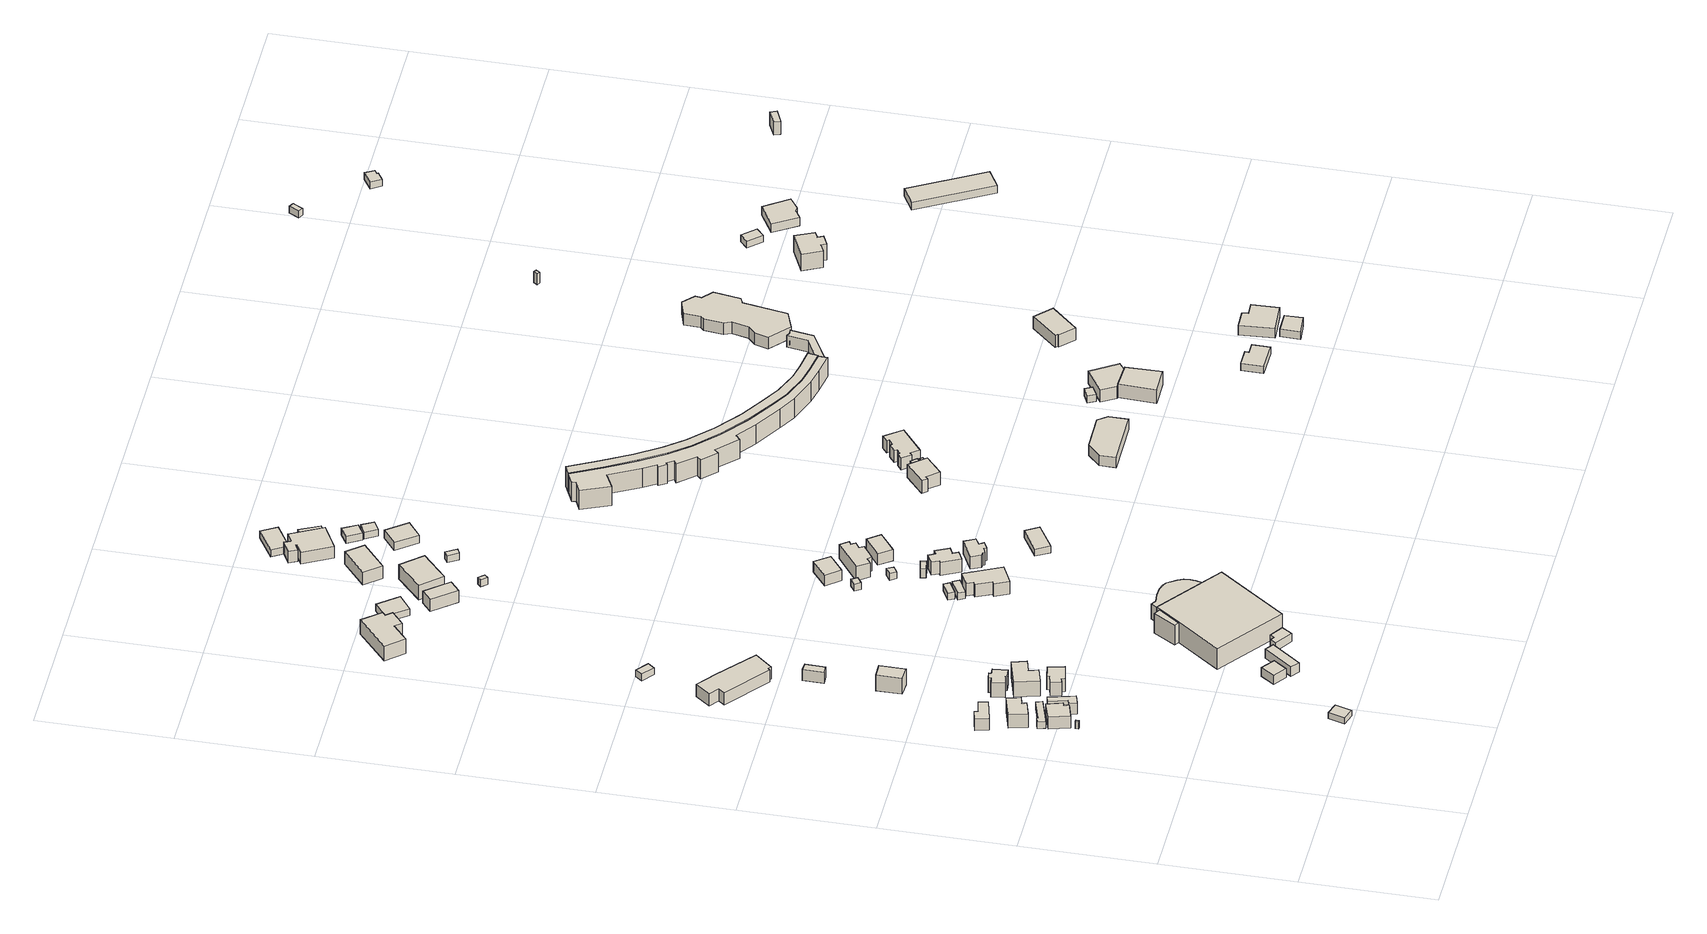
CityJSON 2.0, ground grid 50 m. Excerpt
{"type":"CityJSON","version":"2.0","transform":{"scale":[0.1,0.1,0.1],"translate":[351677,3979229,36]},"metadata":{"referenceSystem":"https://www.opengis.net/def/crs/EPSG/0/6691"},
"CityObjects":{
"building1":{"type":"Building","attributes":{"measuredHeight":3},"geometry":[{"type":"Solid","lod":"1","boundaries":[[[[0,1,2,3]],[[2,4,5,3]],[[1,6,4,2]],[[0,7,6,1]],[[3,5,7,0]],[[4,6,7,5]]]]}]},
"building2":{"type":"Building","attributes":{"荒川水系高麗川洪水浸水想定区域（想定最大規模）.規模":"L2","荒川水系高麗川洪水浸水想定区域（想定最大規模）.浸水ランク":"2","荒川水系高麗川洪水浸水想定区域（想定最大規模）.浸水深":1.33,"荒川水系高麗川洪水浸水想定区域（想定最大規模）.継続時間":5.63,"measuredHeight":2.6},"geometry":[{"type":"Solid","lod":"1","boundaries":[[[[8,9,10,11]],[[10,12,13,11]],[[9,14,12,10]],[[8,15,14,9]],[[11,13,15,8]],[[12,14,15,13]]]]}]},
"building3":{"type":"Building","attributes":{"measuredHeight":7.2},"geometry":[{"type":"Solid","lod":"1","boundaries":[[[[16,17,18,19,20,21]],[[20,22,23,21]],[[19,24,22,20]],[[18,25,24,19]],[[17,26,25,18]],[[16,27,26,17]],[[21,23,27,16]],[[22,24,25,26,27,23]]]]}]},
"building4":{"type":"Building","attributes":{"measuredHeight":7.2},"geometry":[{"type":"Solid","lod":"1","boundaries":[[[[28,29,30,31,32,33]],[[32,34,35,33]],[[31,36,34,32]],[[30,37,36,31]],[[29,38,37,30]],[[28,39,38,29]],[[33,35,39,28]],[[34,36,37,38,39,35]]]]}]},
"building5":{"type":"Building","attributes":{"measuredHeight":7},"geometry":[{"type":"Solid","lod":"1","boundaries":[[[[40,41,42,43,44,45]],[[44,46,47,45]],[[43,48,46,44]],[[42,49,48,43]],[[41,50,49,42]],[[40,51,50,41]],[[45,47,51,40]],[[46,48,49,50,51,47]]]]}]},
"building6":{"type":"Building","attributes":{"measuredHeight":3},"geometry":[{"type":"Solid","lod":"1","boundaries":[[[[52,53,54,55,56,57]],[[56,58,59,57]],[[55,60,58,56]],[[54,61,60,55]],[[53,62,61,54]],[[52,63,62,53]],[[57,59,63,52]],[[58,60,61,62,63,59]]]]}]},
"building7":{"type":"Building","attributes":{"measuredHeight":4.8},"geometry":[{"type":"Solid","lod":"1","boundaries":[[[[64,65,66,67,68,69]],[[68,70,71,69]],[[67,72,70,68]],[[66,73,72,67]],[[65,74,73,66]],[[64,75,74,65]],[[69,71,75,64]],[[70,72,73,74,75,71]]]]}]},
"building8":{"type":"Building","attributes":{"measuredHeight":7.1},"geometry":[{"type":"Solid","lod":"1","boundaries":[[[[76,77,78,79,80,81,82,83,84,85]],[[84,86,87,85]],[[83,88,86,84]],[[82,89,88,83]],[[81,90,89,82]],[[80,91,90,81]],[[79,92,91,80]],[[78,93,92,79]],[[77,94,93,78]],[[76,95,94,77]],[[85,87,95,76]],[[86,88,89,90,91,92,93,94,95,87]]]]}]},
"building9":{"type":"Building","attributes":{"measuredHeight":7},"geometry":[{"type":"Solid","lod":"1","boundaries":[[[[96,97,98,99,100,101,102,103]],[[102,104,105,103]],[[101,106,104,102]],[[100,107,106,101]],[[99,108,107,100]],[[98,109,108,99]],[[97,110,109,98]],[[96,111,110,97]],[[103,105,111,96]],[[104,106,107,108,109,110,111,105]]]]}]},
"building10":{"type":"Building","attributes":{"measuredHeight":7.8},"geometry":[{"type":"Solid","lod":"1","boundaries":[[[[112,113,114,115,116,117]],[[116,118,119,117]],[[115,120,118,116]],[[114,121,120,115]],[[113,122,121,114]],[[112,123,122,113]],[[117,119,123,112]],[[118,120,121,122,123,119]]]]}]},
"building11":{"type":"Building","attributes":{"荒川水系高麗川洪水浸水想定区域（想定最大規模）.規模":"L2","荒川水系高麗川洪水浸水想定区域（想定最大規模）.浸水ランク":"2","荒川水系高麗川洪水浸水想定区域（想定最大規模）.浸水深":1.13,"荒川水系高麗川洪水浸水想定区域（想定最大規模）.継続時間":0,"measuredHeight":3.9},"geometry":[{"type":"Solid","lod":"1","boundaries":[[[[124,125,126,127]],[[126,128,129,127]],[[125,130,128,126]],[[124,131,130,125]],[[127,129,131,124]],[[128,130,131,129]]]]}]},
"building12":{"type":"Building","attributes":{"measuredHeight":7.5},"geometry":[{"type":"Solid","lod":"1","boundaries":[[[[132,133,134,135]],[[134,136,137,135]],[[133,138,136,134]],[[132,139,138,133]],[[135,137,139,132]],[[136,138,139,137]]]]}]},
"building13":{"type":"Building","attributes":{"荒川水系高麗川洪水浸水想定区域（想定最大規模）.規模":"L2","荒川水系高麗川洪水浸水想定区域（想定最大規模）.浸水ランク":"2","荒川水系高麗川洪水浸水想定区域（想定最大規模）.浸水深":1.08,"荒川水系高麗川洪水浸水想定区域（想定最大規模）.継続時間":67.03,"measuredHeight":5.3},"geometry":[{"type":"Solid","lod":"1","boundaries":[[[[140,141,142,143]],[[142,144,145,143]],[[141,146,144,142]],[[140,147,146,141]],[[143,145,147,140]],[[144,146,147,145]]]]}]},
"building14":{"type":"Building","attributes":{"measuredHeight":6.7},"geometry":[{"type":"Solid","lod":"1","boundaries":[[[[148,149,150,151,152,153,154,155,156]],[[155,157,158,156]],[[154,159,157,155]],[[153,160,159,154]],[[152,161,160,153]],[[151,162,161,152]],[[150,163,162,151]],[[149,164,163,150]],[[148,165,164,149]],[[156,158,165,148]],[[157,159,160,161,162,163,164,165,158]]]]}]},
"building15":{"type":"Building","attributes":{"measuredHeight":5.1},"geometry":[{"type":"Solid","lod":"1","boundaries":[[[[166,167,168,169]],[[168,170,171,169]],[[167,172,170,168]],[[166,173,172,167]],[[169,171,173,166]],[[170,172,173,171]]]]}]},
"building16":{"type":"Building","attributes":{"measuredHeight":3},"geometry":[{"type":"Solid","lod":"1","boundaries":[[[[174,175,176,177]],[[176,178,179,177]],[[175,180,178,176]],[[174,181,180,175]],[[177,179,181,174]],[[178,180,181,179]]]]}]},
"building17":{"type":"Building","attributes":{"荒川水系高麗川洪水浸水想定区域（想定最大規模）.規模":"L2","荒川水系高麗川洪水浸水想定区域（想定最大規模）.浸水ランク":"2","荒川水系高麗川洪水浸水想定区域（想定最大規模）.浸水深":0.97,"荒川水系高麗川洪水浸水想定区域（想定最大規模）.継続時間":1.61,"measuredHeight":3.7},"geometry":[{"type":"Solid","lod":"1","boundaries":[[[[182,183,184,185,186,187]],[[186,188,189,187]],[[185,190,188,186]],[[184,191,190,185]],[[183,192,191,184]],[[182,193,192,183]],[[187,189,193,182]],[[188,190,191,192,193,189]]]]}]},
"building18":{"type":"Building","attributes":{"荒川水系高麗川洪水浸水想定区域（想定最大規模）.規模":"L2","荒川水系高麗川洪水浸水想定区域（想定最大規模）.浸水ランク":"1","荒川水系高麗川洪水浸水想定区域（想定最大規模）.浸水深":0.27,"荒川水系高麗川洪水浸水想定区域（想定最大規模）.継続時間":1.61,"measuredHeight":9.1},"geometry":[{"type":"Solid","lod":"1","boundaries":[[[[194,195,196,197]],[[196,198,199,197]],[[195,200,198,196]],[[194,201,200,195]],[[197,199,201,194]],[[198,200,201,199]]]]}]},
"building19":{"type":"Building","attributes":{"荒川水系高麗川洪水浸水想定区域（想定最大規模）.規模":"L2","荒川水系高麗川洪水浸水想定区域（想定最大規模）.浸水ランク":"2","荒川水系高麗川洪水浸水想定区域（想定最大規模）.浸水深":0.65,"荒川水系高麗川洪水浸水想定区域（想定最大規模）.継続時間":1.61,"measuredHeight":10.4},"geometry":[{"type":"Solid","lod":"1","boundaries":[[[[202,203,204,205,206,207,208,209]],[[208,210,211,209]],[[207,212,210,208]],[[206,213,212,207]],[[205,214,213,206]],[[204,215,214,205]],[[203,216,215,204]],[[202,217,216,203]],[[209,211,217,202]],[[210,212,213,214,215,216,217,211]]]]}]},
"building20":{"type":"Building","attributes":{"荒川水系高麗川洪水浸水想定区域（想定最大規模）.規模":"L2","荒川水系高麗川洪水浸水想定区域（想定最大規模）.浸水ランク":"1","荒川水系高麗川洪水浸水想定区域（想定最大規模）.浸水深":0.005,"荒川水系高麗川洪水浸水想定区域（想定最大規模）.継続時間":1.61,"measuredHeight":9.2},"geometry":[{"type":"Solid","lod":"1","boundaries":[[[[218,219,220,221,222,223,224,225,226,227,228,229,230]],[[229,231,232,230]],[[228,233,231,229]],[[227,234,233,228]],[[226,235,234,227]],[[225,236,235,226]],[[224,237,236,225]],[[223,238,237,224]],[[222,239,238,223]],[[221,240,239,222]],[[220,241,240,221]],[[219,242,241,220]],[[218,243,242,219]],[[230,232,243,218]],[[231,233,234,235,236,237,238,239,240,241,242,243,232]]]]}]},
"building21":{"type":"Building","attributes":{"measuredHeight":8.7},"geometry":[{"type":"Solid","lod":"1","boundaries":[[[[244,245,246,247,248,249,250,251]],[[250,252,253,251]],[[249,254,252,250]],[[248,255,254,249]],[[247,256,255,248]],[[246,257,256,247]],[[245,258,257,246]],[[244,259,258,245]],[[251,253,259,244]],[[252,254,255,256,257,258,259,253]]]]}]},
"building22":{"type":"Building","attributes":{"荒川水系高麗川洪水浸水想定区域（想定最大規模）.規模":"L2","荒川水系高麗川洪水浸水想定区域（想定最大規模）.浸水ランク":"1","荒川水系高麗川洪水浸水想定区域（想定最大規模）.浸水深":0.17,"荒川水系高麗川洪水浸水想定区域（想定最大規模）.継続時間":3.46,"measuredHeight":3},"geometry":[{"type":"Solid","lod":"1","boundaries":[[[[260,261,262,263]],[[262,264,265,263]],[[261,266,264,262]],[[260,267,266,261]],[[263,265,267,260]],[[264,266,267,265]]]]}]},
"building23":{"type":"Building","attributes":{"荒川水系高麗川洪水浸水想定区域（想定最大規模）.規模":"L2","荒川水系高麗川洪水浸水想定区域（想定最大規模）.浸水ランク":"1","荒川水系高麗川洪水浸水想定区域（想定最大規模）.浸水深":0.36,"荒川水系高麗川洪水浸水想定区域（想定最大規模）.継続時間":3.46,"measuredHeight":3},"geometry":[{"type":"Solid","lod":"1","boundaries":[[[[268,269,270,271]],[[270,272,273,271]],[[269,274,272,270]],[[268,275,274,269]],[[271,273,275,268]],[[272,274,275,273]]]]}]},
"building24":{"type":"Building","attributes":{"measuredHeight":3},"geometry":[{"type":"Solid","lod":"1","boundaries":[[[[276,277,278,279]],[[278,280,281,279]],[[277,282,280,278]],[[276,283,282,277]],[[279,281,283,276]],[[280,282,283,281]]]]}]},
"building25":{"type":"Building","attributes":{"荒川水系高麗川洪水浸水想定区域（想定最大規模）.規模":"L2","荒川水系高麗川洪水浸水想定区域（想定最大規模）.浸水ランク":"2","荒川水系高麗川洪水浸水想定区域（想定最大規模）.浸水深":0.76,"荒川水系高麗川洪水浸水想定区域（想定最大規模）.継続時間":4.53,"measuredHeight":7.8},"geometry":[{"type":"Solid","lod":"1","boundaries":[[[[284,285,286,287,288,289,290,291]],[[290,292,293,291]],[[289,294,292,290]],[[288,295,294,289]],[[287,296,295,288]],[[286,297,296,287]],[[285,298,297,286]],[[284,299,298,285]],[[291,293,299,284]],[[292,294,295,296,297,298,299,293]]]]}]},
"building26":{"type":"Building","attributes":{"measuredHeight":6.9},"geometry":[{"type":"Solid","lod":"1","boundaries":[[[[300,301,302,303]],[[302,304,305,303]],[[301,306,304,302]],[[300,307,306,301]],[[303,305,307,300]],[[304,306,307,305]]]]}]},
"building27":{"type":"Building","attributes":{"荒川水系高麗川洪水浸水想定区域（想定最大規模）.規模":"L2","荒川水系高麗川洪水浸水想定区域（想定最大規模）.浸水ランク":"2","荒川水系高麗川洪水浸水想定区域（想定最大規模）.浸水深":0.76,"荒川水系高麗川洪水浸水想定区域（想定最大規模）.継続時間":2.55,"measuredHeight":3},"geometry":[{"type":"Solid","lod":"1","boundaries":[[[[308,309,310,311]],[[310,312,313,311]],[[309,314,312,310]],[[308,315,314,309]],[[311,313,315,308]],[[312,314,315,313]]]]}]},
"building28":{"type":"Building","attributes":{"荒川水系高麗川洪水浸水想定区域（想定最大規模）.規模":"L2","荒川水系高麗川洪水浸水想定区域（想定最大規模）.浸水ランク":"2","荒川水系高麗川洪水浸水想定区域（想定最大規模）.浸水深":0.54,"荒川水系高麗川洪水浸水想定区域（想定最大規模）.継続時間":2.55,"measuredHeight":3},"geometry":[{"type":"Solid","lod":"1","boundaries":[[[[316,317,318,319]],[[318,320,321,319]],[[317,322,320,318]],[[316,323,322,317]],[[319,321,323,316]],[[320,322,323,321]]]]}]},
"building29":{"type":"Building","attributes":{"荒川水系高麗川洪水浸水想定区域（想定最大規模）.規模":"L2","荒川水系高麗川洪水浸水想定区域（想定最大規模）.浸水ランク":"2","荒川水系高麗川洪水浸水想定区域（想定最大規模）.浸水深":0.61,"荒川水系高麗川洪水浸水想定区域（想定最大規模）.継続時間":3.46,"measuredHeight":3.8},"geometry":[{"type":"Solid","lod":"1","boundaries":[[[[324,325,326,327]],[[326,328,329,327]],[[325,330,328,326]],[[324,331,330,325]],[[327,329,331,324]],[[328,330,331,329]]]]}]},
"building30":{"type":"Building","attributes":{"荒川水系高麗川洪水浸水想定区域（想定最大規模）.規模":"L2","荒川水系高麗川洪水浸水想定区域（想定最大規模）.浸水ランク":"2","荒川水系高麗川洪水浸水想定区域（想定最大規模）.浸水深":0.58,"荒川水系高麗川洪水浸水想定区域（想定最大規模）.継続時間":0,"measuredHeight":6},"geometry":[{"type":"Solid","lod":"1","boundaries":[[[[332,333,334,335]],[[334,336,337,335]],[[333,338,336,334]],[[332,339,338,333]],[[335,337,339,332]],[[336,338,339,337]]]]}]},
"building31":{"type":"Building","attributes":{"荒川水系高麗川洪水浸水想定区域（想定最大規模）.規模":"L2","荒川水系高麗川洪水浸水想定区域（想定最大規模）.浸水ランク":"1","荒川水系高麗川洪水浸水想定区域（想定最大規模）.浸水深":0.23,"荒川水系高麗川洪水浸水想定区域（想定最大規模）.継続時間":3.46,"measuredHeight":6.9},"geometry":[{"type":"Solid","lod":"1","boundaries":[[[[340,341,342,343,344,345,346,347,348,349]],[[348,350,351,349]],[[347,352,350,348]],[[346,353,352,347]],[[345,354,353,346]],[[344,355,354,345]],[[343,356,355,344]],[[342,357,356,343]],[[341,358,357,342]],[[340,359,358,341]],[[349,351,359,340]],[[350,352,353,354,355,356,357,358,359,351]]]]}]},
"building32":{"type":"Building","attributes":{"measuredHeight":3},"geometry":[{"type":"Solid","lod":"1","boundaries":[[[[360,361,362,363]],[[362,364,365,363]],[[361,366,364,362]],[[360,367,366,361]],[[363,365,367,360]],[[364,366,367,365]]]]}]},
"building33":{"type":"Building","attributes":{"measuredHeight":7.3},"geometry":[{"type":"Solid","lod":"1","boundaries":[[[[368,369,370,371]],[[370,372,373,371]],[[369,374,372,370]],[[368,375,374,369]],[[371,373,375,368]],[[372,374,375,373]]]]}]},
"building34":{"type":"Building","attributes":{"荒川水系高麗川洪水浸水想定区域（想定最大規模）.規模":"L2","荒川水系高麗川洪水浸水想定区域（想定最大規模）.浸水ランク":"1","荒川水系高麗川洪水浸水想定区域（想定最大規模）.浸水深":0.47,"荒川水系高麗川洪水浸水想定区域（想定最大規模）.継続時間":2.55,"measuredHeight":7.7},"geometry":[{"type":"Solid","lod":"1","boundaries":[[[[376,377,378,379,380,381,382,383,384,385]],[[384,386,387,385]],[[383,388,386,384]],[[382,389,388,383]],[[381,390,389,382]],[[380,391,390,381]],[[379,392,391,380]],[[378,393,392,379]],[[377,394,393,378]],[[376,395,394,377]],[[385,387,395,376]],[[386,388,389,390,391,392,393,394,395,387]]]]}]},
"building35":{"type":"Building","attributes":{"荒川水系高麗川洪水浸水想定区域（想定最大規模）.規模":"L2","荒川水系高麗川洪水浸水想定区域（想定最大規模）.浸水ランク":"1","荒川水系高麗川洪水浸水想定区域（想定最大規模）.浸水深":0.05,"荒川水系高麗川洪水浸水想定区域（想定最大規模）.継続時間":0,"measuredHeight":7.5},"geometry":[{"type":"Solid","lod":"1","boundaries":[[[[396,397,398,399,400,401,402,403,404,405]],[[404,406,407,405]],[[403,408,406,404]],[[402,409,408,403]],[[401,410,409,402]],[[400,411,410,401]],[[399,412,411,400]],[[398,413,412,399]],[[397,414,413,398]],[[396,415,414,397]],[[405,407,415,396]],[[406,408,409,410,411,412,413,414,415,407]]]]}]},
"building36":{"type":"Building","attributes":{"荒川水系高麗川洪水浸水想定区域（想定最大規模）.規模":"L2","荒川水系高麗川洪水浸水想定区域（想定最大規模）.浸水ランク":"2","荒川水系高麗川洪水浸水想定区域（想定最大規模）.浸水深":0.52,"荒川水系高麗川洪水浸水想定区域（想定最大規模）.継続時間":0,"measuredHeight":6.8},"geometry":[{"type":"Solid","lod":"1","boundaries":[[[[416,417,418,419]],[[418,420,421,419]],[[417,422,420,418]],[[416,423,422,417]],[[419,421,423,416]],[[420,422,423,421]]]]}]},
"building37":{"type":"Building","attributes":{"荒川水系高麗川洪水浸水想定区域（想定最大規模）.規模":"L2","荒川水系高麗川洪水浸水想定区域（想定最大規模）.浸水ランク":"1","荒川水系高麗川洪水浸水想定区域（想定最大規模）.浸水深":0.42,"荒川水系高麗川洪水浸水想定区域（想定最大規模）.継続時間":0,"measuredHeight":3.4},"geometry":[{"type":"Solid","lod":"1","boundaries":[[[[424,425,426,427]],[[426,428,429,427]],[[425,430,428,426]],[[424,431,430,425]],[[427,429,431,424]],[[428,430,431,429]]]]}]},
"building38":{"type":"Building","attributes":{"measuredHeight":7.8},"geometry":[{"type":"Solid","lod":"1","boundaries":[[[[432,433,434,435]],[[434,436,437,435]],[[433,438,436,434]],[[432,439,438,433]],[[435,437,439,432]],[[436,438,439,437]]]]}]},
"building39":{"type":"Building","attributes":{"measuredHeight":3},"geometry":[{"type":"Solid","lod":"1","boundaries":[[[[440,441,442,443]],[[442,444,445,443]],[[441,446,444,442]],[[440,447,446,441]],[[443,445,447,440]],[[444,446,447,445]]]]}]},
"building40":{"type":"Building","attributes":{"measuredHeight":7.5},"geometry":[{"type":"Solid","lod":"1","boundaries":[[[[448,449,450,451,452,453,454,455,456,457]],[[456,458,459,457]],[[455,460,458,456]],[[454,461,460,455]],[[453,462,461,454]],[[452,463,462,453]],[[451,464,463,452]],[[450,465,464,451]],[[449,466,465,450]],[[448,467,466,449]],[[457,459,467,448]],[[458,460,461,462,463,464,465,466,467,459]]]]}]},
"building41":{"type":"Building","attributes":{"measuredHeight":3.5},"geometry":[{"type":"Solid","lod":"1","boundaries":[[[[468,469,470,471]],[[470,472,473,471]],[[469,474,472,470]],[[468,475,474,469]],[[471,473,475,468]],[[472,474,475,473]]]]}]},
"building42":{"type":"Building","attributes":{"measuredHeight":3.2},"geometry":[{"type":"Solid","lod":"1","boundaries":[[[[476,477,478,479]],[[478,480,481,479]],[[477,482,480,478]],[[476,483,482,477]],[[479,481,483,476]],[[480,482,483,481]]]]}]},
"building43":{"type":"Building","attributes":{"measuredHeight":3},"geometry":[{"type":"Solid","lod":"1","boundaries":[[[[484,485,486,487]],[[486,488,489,487]],[[485,490,488,486]],[[484,491,490,485]],[[487,489,491,484]],[[488,490,491,489]]]]}]},
"building44":{"type":"Building","attributes":{"measuredHeight":3},"geometry":[{"type":"Solid","lod":"1","boundaries":[[[[492,493,494,495]],[[494,496,497,495]],[[493,498,496,494]],[[492,499,498,493]],[[495,497,499,492]],[[496,498,499,497]]]]}]},
"building45":{"type":"Building","attributes":{"measuredHeight":3},"geometry":[{"type":"Solid","lod":"1","boundaries":[[[[500,501,502,503]],[[502,504,505,503]],[[501,506,504,502]],[[500,507,506,501]],[[503,505,507,500]],[[504,506,507,505]]]]}]},
"building46":{"type":"Building","attributes":{"荒川水系高麗川洪水浸水想定区域（想定最大規模）.規模":"L2","荒川水系高麗川洪水浸水想定区域（想定最大規模）.浸水ランク":"1","荒川水系高麗川洪水浸水想定区域（想定最大規模）.浸水深":0.38,"荒川水系高麗川洪水浸水想定区域（想定最大規模）.継続時間":0,"measuredHeight":7.1},"geometry":[{"type":"Solid","lod":"1","boundaries":[[[[508,509,510,511,512,513]],[[512,514,515,513]],[[511,516,514,512]],[[510,517,516,511]],[[509,518,517,510]],[[508,519,518,509]],[[513,515,519,508]],[[514,516,517,518,519,515]]]]}]},
"building47":{"type":"Building","attributes":{"荒川水系高麗川洪水浸水想定区域（想定最大規模）.規模":"L2","荒川水系高麗川洪水浸水想定区域（想定最大規模）.浸水ランク":"1","荒川水系高麗川洪水浸水想定区域（想定最大規模）.浸水深":0.4,"荒川水系高麗川洪水浸水想定区域（想定最大規模）.継続時間":0,"measuredHeight":3},"geometry":[{"type":"Solid","lod":"1","boundaries":[[[[520,521,522,523]],[[522,524,525,523]],[[521,526,524,522]],[[520,527,526,521]],[[523,525,527,520]],[[524,526,527,525]]]]}]},
"building48":{"type":"Building","attributes":{"荒川水系高麗川洪水浸水想定区域（想定最大規模）.規模":"L2","荒川水系高麗川洪水浸水想定区域（想定最大規模）.浸水ランク":"1","荒川水系高麗川洪水浸水想定区域（想定最大規模）.浸水深":0.4,"荒川水系高麗川洪水浸水想定区域（想定最大規模）.継続時間":0,"measuredHeight":3},"geometry":[{"type":"Solid","lod":"1","boundaries":[[[[528,529,530,531]],[[530,532,533,531]],[[529,534,532,530]],[[528,535,534,529]],[[531,533,535,528]],[[532,534,535,533]]]]}]},
"building49":{"type":"Building","attributes":{"荒川水系高麗川洪水浸水想定区域（想定最大規模）.規模":"L2","荒川水系高麗川洪水浸水想定区域（想定最大規模）.浸水ランク":"1","荒川水系高麗川洪水浸水想定区域（想定最大規模）.浸水深":0.07,"荒川水系高麗川洪水浸水想定区域（想定最大規模）.継続時間":0,"measuredHeight":4.5},"geometry":[{"type":"Solid","lod":"1","boundaries":[[[[536,537,538,539,540,541]],[[540,542,543,541]],[[539,544,542,540]],[[538,545,544,539]],[[537,546,545,538]],[[536,547,546,537]],[[541,543,547,536]],[[542,544,545,546,547,543]]]]}]},
"building50":{"type":"Building","attributes":{"荒川水系高麗川洪水浸水想定区域（想定最大規模）.規模":"L2","荒川水系高麗川洪水浸水想定区域（想定最大規模）.浸水ランク":"1","荒川水系高麗川洪水浸水想定区域（想定最大規模）.浸水深":0.39,"荒川水系高麗川洪水浸水想定区域（想定最大規模）.継続時間":0,"measuredHeight":7.5},"geometry":[{"type":"Solid","lod":"1","boundaries":[[[[548,549,550,551,552,553,554,555,556,557,558,559,560,561]],[[560,562,563,561]],[[559,564,562,560]],[[558,565,564,559]],[[557,566,565,558]],[[556,567,566,557]],[[555,568,567,556]],[[554,569,568,555]],[[553,570,569,554]],[[552,571,570,553]],[[551,572,571,552]],[[550,573,572,551]],[[549,574,573,550]],[[548,575,574,549]],[[561,563,575,548]],[[562,564,565,566,567,568,569,570,571,572,573,574,575,563]]]]}]},
"building51":{"type":"Building","attributes":{"荒川水系高麗川洪水浸水想定区域（想定最大規模）.規模":"L2","荒川水系高麗川洪水浸水想定区域（想定最大規模）.浸水ランク":"2","荒川水系高麗川洪水浸水想定区域（想定最大規模）.浸水深":0.94,"荒川水系高麗川洪水浸水想定区域（想定最大規模）.継続時間":7.41,"measuredHeight":8.3},"geometry":[{"type":"Solid","lod":"1","boundaries":[[[[576,577,578,579,580,581,582,583,584,585,586,587,588,589,590,591,592,593,594,595,596,597,598,599,600,601,602,603,604,605,606,607,608,609,610,611]],[[610,612,613,611]],[[609,614,612,610]],[[608,615,614,609]],[[607,616,615,608]],[[606,617,616,607]],[[605,618,617,606]],[[604,619,618,605]],[[603,620,619,604]],[[602,621,620,603]],[[601,622,621,602]],[[600,623,622,601]],[[599,624,623,600]],[[598,625,624,599]],[[597,626,625,598]],[[596,627,626,597]],[[595,628,627,596]],[[594,629,628,595]],[[593,630,629,594]],[[592,631,630,593]],[[591,632,631,592]],[[590,633,632,591]],[[589,634,633,590]],[[588,635,634,589]],[[587,636,635,588]],[[586,637,636,587]],[[585,638,637,586]],[[584,639,638,585]],[[583,640,639,584]],[[582,641,640,583]],[[581,642,641,582]],[[580,643,642,581]],[[579,644,643,580]],[[578,645,644,579]],[[577,646,645,578]],[[576,647,646,577]],[[611,613,647,576]],[[612,614,615,616,617,618,619,620,621,622,623,624,625,626,627,628,629,630,631,632,633,634,635,636,637,638,639,640,641,642,643,644,645,646,647,613]]]]}]},
"building52":{"type":"Building","attributes":{"荒川水系高麗川洪水浸水想定区域（想定最大規模）.規模":"L2","荒川水系高麗川洪水浸水想定区域（想定最大規模）.浸水ランク":"2","荒川水系高麗川洪水浸水想定区域（想定最大規模）.浸水深":0.95,"荒川水系高麗川洪水浸水想定区域（想定最大規模）.継続時間":7.41,"measuredHeight":8.6},"geometry":[{"type":"Solid","lod":"1","boundaries":[[[[648,649,650,651,652,653,581,580,579,578,577,576,611,610,609,608,607,606,654,655,656,657,658,659]],[[658,660,661,659]],[[657,662,660,658]],[[656,663,662,657]],[[655,664,663,656]],[[654,665,664,655]],[[606,666,665,654]],[[607,667,666,606]],[[608,668,667,607]],[[609,669,668,608]],[[610,670,669,609]],[[611,671,670,610]],[[576,672,671,611]],[[577,673,672,576]],[[578,674,673,577]],[[579,675,674,578]],[[580,676,675,579]],[[581,677,676,580]],[[653,678,677,581]],[[652,679,678,653]],[[651,680,679,652]],[[650,681,680,651]],[[649,682,681,650]],[[648,683,682,649]],[[659,661,683,648]],[[660,662,663,664,665,666,667,668,669,670,671,672,673,674,675,676,677,678,679,680,681,682,683,661]]]]}]},
"building53":{"type":"Building","attributes":{"荒川水系高麗川洪水浸水想定区域（想定最大規模）.規模":"L2","荒川水系高麗川洪水浸水想定区域（想定最大規模）.浸水ランク":"2","荒川水系高麗川洪水浸水想定区域（想定最大規模）.浸水深":0.6,"荒川水系高麗川洪水浸水想定区域（想定最大規模）.継続時間":0,"measuredHeight":3},"geometry":[{"type":"Solid","lod":"1","boundaries":[[[[684,685,686,687]],[[686,688,689,687]],[[685,690,688,686]],[[684,691,690,685]],[[687,689,691,684]],[[688,690,691,689]]]]}]},
"building54":{"type":"Building","attributes":{"荒川水系高麗川洪水浸水想定区域（想定最大規模）.規模":"L2","荒川水系高麗川洪水浸水想定区域（想定最大規模）.浸水ランク":"1","荒川水系高麗川洪水浸水想定区域（想定最大規模）.浸水深":0.08,"荒川水系高麗川洪水浸水想定区域（想定最大規模）.継続時間":0,"measuredHeight":5.9},"geometry":[{"type":"Solid","lod":"1","boundaries":[[[[692,693,694,695]],[[694,696,697,695]],[[693,698,696,694]],[[692,699,698,693]],[[695,697,699,692]],[[696,698,699,697]]]]}]},
"building55":{"type":"Building","attributes":{"荒川水系高麗川洪水浸水想定区域（想定最大規模）.規模":"L2","荒川水系高麗川洪水浸水想定区域（想定最大規模）.浸水ランク":"1","荒川水系高麗川洪水浸水想定区域（想定最大規模）.浸水深":0.05,"荒川水系高麗川洪水浸水想定区域（想定最大規模）.継続時間":0,"measuredHeight":5.9},"geometry":[{"type":"Solid","lod":"1","boundaries":[[[[700,701,702,703,704]],[[703,705,706,704]],[[702,707,705,703]],[[701,708,707,702]],[[700,709,708,701]],[[704,706,709,700]],[[705,707,708,709,706]]]]}]},
"building56":{"type":"Building","attributes":{"荒川水系高麗川洪水浸水想定区域（想定最大規模）.規模":"L2","荒川水系高麗川洪水浸水想定区域（想定最大規模）.浸水ランク":"1","荒川水系高麗川洪水浸水想定区域（想定最大規模）.浸水深":0.17,"荒川水系高麗川洪水浸水想定区域（想定最大規模）.継続時間":0,"measuredHeight":3.7},"geometry":[{"type":"Solid","lod":"1","boundaries":[[[[710,711,712,713,714,715]],[[714,716,717,715]],[[713,718,716,714]],[[712,719,718,713]],[[711,720,719,712]],[[710,721,720,711]],[[715,717,721,710]],[[716,718,719,720,721,717]]]]}]},
"building57":{"type":"Building","attributes":{"荒川水系高麗川洪水浸水想定区域（想定最大規模）.規模":"L2","荒川水系高麗川洪水浸水想定区域（想定最大規模）.浸水ランク":"1","荒川水系高麗川洪水浸水想定区域（想定最大規模）.浸水深":0.29,"荒川水系高麗川洪水浸水想定区域（想定最大規模）.継続時間":0,"measuredHeight":6.4},"geometry":[{"type":"Solid","lod":"1","boundaries":[[[[722,723,724,725,726,727,728]],[[727,729,730,728]],[[726,731,729,727]],[[725,732,731,726]],[[724,733,732,725]],[[723,734,733,724]],[[722,735,734,723]],[[728,730,735,722]],[[729,731,732,733,734,735,730]]]]}]},
"building58":{"type":"Building","attributes":{"荒川水系高麗川洪水浸水想定区域（想定最大規模）.規模":"L2","荒川水系高麗川洪水浸水想定区域（想定最大規模）.浸水ランク":"1","荒川水系高麗川洪水浸水想定区域（想定最大規模）.浸水深":0.22,"measuredHeight":3.7},"geometry":[{"type":"Solid","lod":"1","boundaries":[[[[736,737,738,739,740]],[[739,741,742,740]],[[738,743,741,739]],[[737,744,743,738]],[[736,745,744,737]],[[740,742,745,736]],[[741,743,744,745,742]]]]}]},
"building59":{"type":"Building","attributes":{"荒川水系高麗川洪水浸水想定区域（想定最大規模）.規模":"L2","荒川水系高麗川洪水浸水想定区域（想定最大規模）.浸水ランク":"1","荒川水系高麗川洪水浸水想定区域（想定最大規模）.浸水深":0.17,"荒川水系高麗川洪水浸水想定区域（想定最大規模）.継続時間":0,"measuredHeight":5.6},"geometry":[{"type":"Solid","lod":"1","boundaries":[[[[746,747,748,749,750,751]],[[750,752,753,751]],[[749,754,752,750]],[[748,755,754,749]],[[747,756,755,748]],[[746,757,756,747]],[[751,753,757,746]],[[752,754,755,756,757,753]]]]}]},
"building60":{"type":"Building","attributes":{"荒川水系高麗川洪水浸水想定区域（想定最大規模）.規模":"L2","荒川水系高麗川洪水浸水想定区域（想定最大規模）.浸水ランク":"1","荒川水系高麗川洪水浸水想定区域（想定最大規模）.浸水深":0.42,"荒川水系高麗川洪水浸水想定区域（想定最大規模）.継続時間":2.16,"measuredHeight":7.7},"geometry":[{"type":"Solid","lod":"1","boundaries":[[[[758,759,760,761,762,763]],[[762,764,765,763]],[[761,766,764,762]],[[760,767,766,761]],[[759,768,767,760]],[[758,769,768,759]],[[763,765,769,758]],[[764,766,767,768,769,765]]]]}]},
"building61":{"type":"Building","attributes":{"荒川水系高麗川洪水浸水想定区域（想定最大規模）.規模":"L2","荒川水系高麗川洪水浸水想定区域（想定最大規模）.浸水ランク":"1","荒川水系高麗川洪水浸水想定区域（想定最大規模）.浸水深":0.02,"荒川水系高麗川洪水浸水想定区域（想定最大規模）.継続時間":0,"measuredHeight":6.7},"geometry":[{"type":"Solid","lod":"1","boundaries":[[[[770,771,772,773,774,775,776,777,778,779,780,781,782,783,784,785]],[[784,786,787,785]],[[783,788,786,784]],[[782,789,788,783]],[[781,790,789,782]],[[780,791,790,781]],[[779,792,791,780]],[[778,793,792,779]],[[777,794,793,778]],[[776,795,794,777]],[[775,796,795,776]],[[774,797,796,775]],[[773,798,797,774]],[[772,799,798,773]],[[771,800,799,772]],[[770,801,800,771]],[[785,787,801,770]],[[786,788,789,790,791,792,793,794,795,796,797,798,799,800,801,787]]]]}]},
"building62":{"type":"Building","attributes":{"measuredHeight":4.8},"geometry":[{"type":"Solid","lod":"1","boundaries":[[[[802,803,804,805]],[[804,806,807,805]],[[803,808,806,804]],[[802,809,808,803]],[[805,807,809,802]],[[806,808,809,807]]]]}]},
"building63":{"type":"Building","attributes":{"荒川水系高麗川洪水浸水想定区域（想定最大規模）.規模":"L2","荒川水系高麗川洪水浸水想定区域（想定最大規模）.浸水ランク":"1","荒川水系高麗川洪水浸水想定区域（想定最大規模）.浸水深":0.02,"荒川水系高麗川洪水浸水想定区域（想定最大規模）.継続時間":0,"measuredHeight":8.1},"geometry":[{"type":"Solid","lod":"1","boundaries":[[[[810,811,812,813,814,815,816,817]],[[816,818,819,817]],[[815,820,818,816]],[[814,821,820,815]],[[813,822,821,814]],[[812,823,822,813]],[[811,824,823,812]],[[810,825,824,811]],[[817,819,825,810]],[[818,820,821,822,823,824,825,819]]]]}]},
"building64":{"type":"Building","attributes":{"荒川水系高麗川洪水浸水想定区域（想定最大規模）.規模":"L2","荒川水系高麗川洪水浸水想定区域（想定最大規模）.浸水ランク":"1","荒川水系高麗川洪水浸水想定区域（想定最大規模）.浸水深":0.18,"荒川水系高麗川洪水浸水想定区域（想定最大規模）.継続時間":0,"measuredHeight":3},"geometry":[{"type":"Solid","lod":"1","boundaries":[[[[826,827,828,829]],[[828,830,831,829]],[[827,832,830,828]],[[826,833,832,827]],[[829,831,833,826]],[[830,832,833,831]]]]}]},
"building65":{"type":"Building","attributes":{"荒川水系高麗川洪水浸水想定区域（想定最大規模）.規模":"L2","荒川水系高麗川洪水浸水想定区域（想定最大規模）.浸水ランク":"2","荒川水系高麗川洪水浸水想定区域（想定最大規模）.浸水深":0.61,"荒川水系高麗川洪水浸水想定区域（想定最大規模）.継続時間":0,"measuredHeight":3.7},"geometry":[{"type":"Solid","lod":"1","boundaries":[[[[834,835,836,837,838,839]],[[838,840,841,839]],[[837,842,840,838]],[[836,843,842,837]],[[835,844,843,836]],[[834,845,844,835]],[[839,841,845,834]],[[840,842,843,844,845,841]]]]}]},
"building66":{"type":"Building","attributes":{"荒川水系高麗川洪水浸水想定区域（想定最大規模）.規模":"L2","荒川水系高麗川洪水浸水想定区域（想定最大規模）.浸水ランク":"2","荒川水系高麗川洪水浸水想定区域（想定最大規模）.浸水深":0.52,"荒川水系高麗川洪水浸水想定区域（想定最大規模）.継続時間":2.15,"measuredHeight":3.9},"geometry":[{"type":"Solid","lod":"1","boundaries":[[[[846,847,848,849]],[[848,850,851,849]],[[847,852,850,848]],[[846,853,852,847]],[[849,851,853,846]],[[850,852,853,851]]]]}]},
"building67":{"type":"Building","attributes":{"荒川水系高麗川洪水浸水想定区域（想定最大規模）.規模":"L2","荒川水系高麗川洪水浸水想定区域（想定最大規模）.浸水ランク":"1","荒川水系高麗川洪水浸水想定区域（想定最大規模）.浸水深":0.14,"荒川水系高麗川洪水浸水想定区域（想定最大規模）.継続時間":0,"measuredHeight":3},"geometry":[{"type":"Solid","lod":"1","boundaries":[[[[854,855,856,857,858]],[[857,859,860,858]],[[856,861,859,857]],[[855,862,861,856]],[[854,863,862,855]],[[858,860,863,854]],[[859,861,862,863,860]]]]}]},
"building68":{"type":"Building","attributes":{"荒川水系高麗川洪水浸水想定区域（想定最大規模）.規模":"L2","荒川水系高麗川洪水浸水想定区域（想定最大規模）.浸水ランク":"1","荒川水系高麗川洪水浸水想定区域（想定最大規模）.浸水深":0.3,"荒川水系高麗川洪水浸水想定区域（想定最大規模）.継続時間":0,"measuredHeight":3},"geometry":[{"type":"Solid","lod":"1","boundaries":[[[[864,865,866,867,868,869]],[[868,870,871,869]],[[867,872,870,868]],[[866,873,872,867]],[[865,874,873,866]],[[864,875,874,865]],[[869,871,875,864]],[[870,872,873,874,875,871]]]]}]},
"building69":{"type":"Building","attributes":{"荒川水系高麗川洪水浸水想定区域（想定最大規模）.規模":"L2","荒川水系高麗川洪水浸水想定区域（想定最大規模）.浸水ランク":"1","荒川水系高麗川洪水浸水想定区域（想定最大規模）.浸水深":0.25,"荒川水系高麗川洪水浸水想定区域（想定最大規模）.継続時間":2.1,"measuredHeight":5.7},"geometry":[{"type":"Solid","lod":"1","boundaries":[[[[876,877,878,879]],[[878,880,881,879]],[[877,882,880,878]],[[876,883,882,877]],[[879,881,883,876]],[[880,882,883,881]]]]}]}
},
"vertices":[
[145,926,55],[145,914,55],[135,914,55],[135,926,55],[135,914,85],[135,926,85],[145,914,85],[145,926,85],
[449,66,32],[430,3,32],[381,18,32],[400,81,32],[381,18,58],[400,81,58],[430,3,58],[449,66,58],
[204,983,55],[191,979,55],[196,961,55],[135,943,55],[113,1017,55],[186,1041,55],[113,1017,107],[186,1041,107],[135,943,107],[196,961,107],[191,979,107],[204,983,107],
[52,1266,55],[92,1276,55],[95,1263,55],[148,1274,55],[155,1240,55],[65,1217,55],[155,1240,107],[65,1217,107],[148,1274,107],[95,1263,107],[92,1276,107],[52,1266,107],
[198,1132,52],[166,1123,52],[171,1106,52],[110,1089,52],[94,1156,52],[184,1181,52],[94,1156,112],[184,1181,112],[110,1089,112],[171,1106,112],[166,1123,112],[198,1132,112],
[222,1084,52],[229,1062,52],[119,1028,52],[111,1057,52],[132,1063,52],[133,1057,52],[132,1063,82],[133,1057,82],[111,1057,82],[119,1028,82],[229,1062,82],[222,1084,82],
[234,1046,52],[261,949,52],[221,937,52],[213,966,52],[229,971,52],[210,1039,52],[229,971,100],[210,1039,100],[213,966,100],[221,937,100],[261,949,100],[234,1046,100],
[254,1251,53],[279,1255,53],[278,1266,53],[305,1270,53],[306,1260,53],[330,1263,53],[337,1207,53],[300,1203,53],[299,1210,53],[262,1201,53],[299,1210,116],[262,1201,116],[300,1203,116],[337,1207,116],[330,1263,116],[306,1260,116],[305,1270,116],[278,1266,116],[279,1255,116],[254,1251,116],
[311,1051,47],[345,1060,47],[342,1070,47],[397,1081,47],[411,1020,47],[344,1005,47],[340,1019,47],[320,1013,47],[340,1019,104],[320,1013,104],[344,1005,104],[411,1020,104],[397,1081,104],[342,1070,104],[345,1060,104],[311,1051,104],
[384,1205,49],[399,1152,49],[349,1138,49],[359,1102,49],[299,1085,49],[274,1174,49],[299,1085,116],[274,1174,116],[359,1102,116],[349,1138,116],[399,1152,116],[384,1205,116],
[641,324,28],[604,273,28],[556,308,28],[593,359,28],[556,308,67],[593,359,67],[604,273,67],[641,324,67],
[279,1655,39],[279,1558,39],[224,1560,39],[224,1654,39],[224,1560,109],[224,1654,109],[279,1558,109],[279,1655,109],
[606,257,34],[689,366,34],[719,343,34],[636,234,34],[719,343,75],[636,234,75],[689,366,75],[606,257,75],
[258,2087,50],[202,2022,50],[191,2031,50],[184,2023,50],[23,2152,50],[41,2175,50],[6,2202,50],[51,2258,50],[124,2201,50],[51,2258,103],[124,2201,103],[6,2202,103],[41,2175,103],[23,2152,103],[184,2023,103],[191,2031,103],[202,2022,103],[258,2087,103],
[216,1837,49],[217,1914,49],[250,1913,49],[249,1837,49],[250,1913,96],[249,1837,96],[217,1914,96],[216,1837,96],
[147,2448,62],[127,2423,62],[83,2458,62],[103,2484,62],[83,2458,92],[103,2484,92],[127,2423,92],[147,2448,92],
[824,333,35],[799,295,35],[734,338,35],[748,360,35],[764,350,35],[774,366,35],[764,350,72],[774,366,72],[748,360,72],[734,338,72],[799,295,72],[824,333,72],
[697,690,35],[749,774,35],[774,759,35],[714,679,35],[774,759,121],[714,679,121],[749,774,121],[697,690,121],
[969,632,34],[1024,591,34],[833,335,34],[592,516,34],[714,679,34],[774,759,34],[783,771,34],[799,759,34],[783,771,125],[799,759,125],[774,759,125],[714,679,125],[592,516,125],[833,335,125],[1024,591,125],[969,632,125],
[882,792,35],[915,790,35],[940,782,35],[956,774,35],[979,739,35],[989,718,35],[991,696,35],[989,675,35],[984,652,35],[969,632,35],[799,759,35],[827,800,35],[846,788,35],[827,800,100],[846,788,100],[799,759,100],[969,632,100],[984,652,100],[989,675,100],[991,696,100],[989,718,100],[979,739,100],[956,774,100],[940,782,100],[915,790,100],[882,792,100],
[140,3471,65],[197,3404,65],[183,3392,65],[203,3369,65],[149,3323,65],[128,3348,65],[64,3293,65],[8,3358,65],[64,3293,129],[8,3358,129],[128,3348,129],[149,3323,129],[203,3369,129],[183,3392,129],[197,3404,129],[140,3471,129],
[850,1545,24],[861,1523,24],[812,1497,24],[800,1519,24],[812,1497,54],[800,1519,54],[861,1523,54],[850,1545,54],
[871,1517,23],[884,1493,23],[822,1460,23],[809,1485,23],[822,1460,53],[809,1485,53],[884,1493,53],[871,1517,53],
[283,3446,63],[344,3371,63],[281,3324,63],[225,3401,63],[281,3324,93],[225,3401,93],[344,3371,93],[283,3446,93],
[880,1314,23],[855,1366,23],[866,1372,23],[837,1431,23],[850,1436,23],[838,1461,23],[891,1487,23],[957,1352,23],[891,1487,78],[957,1352,78],[838,1461,78],[850,1436,78],[837,1431,78],[866,1372,78],[855,1366,78],[880,1314,78],
[363,3296,62],[435,3210,62],[392,3174,62],[320,3260,62],[392,3174,114],[320,3260,114],[435,3210,114],[363,3296,114],
[812,1866,23],[825,1844,23],[799,1827,23],[785,1849,23],[799,1827,53],[785,1849,53],[825,1844,53],[812,1866,53],
[896,1758,24],[909,1733,24],[884,1718,24],[868,1740,24],[884,1718,54],[868,1740,54],[909,1733,54],[896,1758,54],
[948,1648,25],[953,1626,25],[908,1617,25],[904,1639,25],[908,1617,63],[904,1639,63],[953,1626,63],[948,1648,63],
[836,1904,22],[793,1954,22],[864,2010,22],[904,1956,22],[864,2010,69],[904,1956,69],[793,1954,69],[836,1904,69],
[963,1623,25],[977,1598,25],[993,1606,25],[1018,1556,25],[992,1542,25],[1002,1522,25],[966,1503,25],[931,1573,25],[940,1577,25],[927,1604,25],[940,1577,82],[927,1604,82],[931,1573,82],[966,1503,82],[1002,1522,82],[992,1542,82],[1018,1556,82],[993,1606,82],[977,1598,82],[963,1623,82],
[511,3130,59],[529,3109,59],[516,3097,59],[498,3118,59],[516,3097,89],[498,3118,89],[529,3109,89],[511,3130,89],
[481,3405,61],[550,3328,61],[448,3237,61],[379,3313,61],[448,3237,124],[379,3313,124],[550,3328,124],[481,3405,124],
[955,1937,24],[978,1907,24],[965,1898,24],[976,1883,24],[953,1867,24],[962,1850,24],[908,1811,24],[895,1825,24],[873,1809,24],[843,1854,24],[873,1809,86],[843,1854,86],[895,1825,86],[908,1811,86],[962,1850,86],[953,1867,86],[976,1883,86],[965,1898,86],[978,1907,86],[955,1937,86],
[987,1478,26],[1069,1520,26],[1091,1479,26],[1065,1464,26],[1076,1446,26],[1047,1431,26],[1043,1441,26],[1019,1432,26],[1016,1439,26],[1005,1440,26],[1016,1439,80],[1005,1440,80],[1019,1432,80],[1043,1441,80],[1047,1431,80],[1076,1446,80],[1065,1464,80],[1091,1479,80],[1069,1520,80],[987,1478,80],
[1021,1855,24],[1057,1808,24],[981,1751,24],[946,1799,24],[981,1751,73],[946,1799,73],[1057,1808,73],[1021,1855,73],
[1105,1272,26],[1202,1331,26],[1233,1281,26],[1135,1222,26],[1233,1281,56],[1135,1222,56],[1202,1331,56],[1105,1272,56],
[470,3460,63],[419,3520,63],[522,3606,63],[573,3546,63],[522,3606,118],[573,3546,118],[419,3520,118],[470,3460,118],
[632,3274,57],[657,3233,57],[636,3222,57],[611,3260,57],[636,3222,87],[611,3260,87],[657,3233,87],[632,3274,87],
[538,3826,63],[550,3803,63],[587,3823,63],[651,3703,63],[550,3649,63],[492,3756,63],[533,3778,63],[530,3783,63],[505,3770,63],[489,3800,63],[505,3770,113],[489,3800,113],[530,3783,113],[533,3778,113],[492,3756,113],[550,3649,113],[651,3703,113],[587,3823,113],[550,3803,113],[538,3826,113],
[700,3503,60],[759,3426,60],[696,3377,60],[637,3455,60],[696,3377,95],[637,3455,95],[759,3426,95],[700,3503,95],
[649,3870,59],[551,3811,59],[516,3869,59],[614,3928,59],[516,3869,89],[614,3928,89],[551,3811,89],[649,3870,89],
[685,3652,61],[716,3599,61],[673,3574,61],[642,3626,61],[673,3574,91],[642,3626,91],[716,3599,91],[685,3652,91],
[647,3800,61],[684,3724,61],[654,3710,61],[617,3785,61],[654,3710,91],[617,3785,91],[684,3724,91],[647,3800,91],
[720,3591,60],[745,3547,60],[706,3525,60],[680,3569,60],[706,3525,90],[680,3569,90],[745,3547,90],[720,3591,90],
[1509,1739,23],[1439,1679,23],[1402,1722,23],[1392,1714,23],[1377,1732,23],[1458,1800,23],[1377,1732,80],[1458,1800,80],[1392,1714,80],[1402,1722,80],[1439,1679,80],[1509,1739,80],
[1513,1800,24],[1531,1780,24],[1510,1761,24],[1492,1780,24],[1510,1761,54],[1492,1780,54],[1531,1780,54],[1513,1800,54],
[1532,1772,24],[1541,1762,24],[1527,1749,24],[1517,1760,24],[1527,1749,54],[1517,1760,54],[1541,1762,54],[1532,1772,54],
[1851,1208,27],[1878,1172,27],[1878,1099,27],[1655,1097,27],[1655,1158,27],[1705,1206,27],[1655,1158,72],[1705,1206,72],[1655,1097,72],[1878,1099,72],[1878,1172,72],[1851,1208,72],
[1558,1883,24],[1565,1875,24],[1585,1891,24],[1579,1899,24],[1603,1918,24],[1653,1854,24],[1551,1774,24],[1528,1804,24],[1519,1797,24],[1494,1828,24],[1515,1845,24],[1520,1839,24],[1537,1852,24],[1530,1861,24],[1537,1852,76],[1530,1861,76],[1520,1839,76],[1515,1845,76],[1494,1828,76],[1519,1797,76],[1528,1804,76],[1551,1774,76],[1653,1854,76],[1603,1918,76],[1579,1899,76],[1585,1891,76],[1565,1875,76],[1558,1883,76],
[1570,2385,18],[1662,2328,18],[1736,2285,18],[1827,2251,18],[1891,2237,18],[1972,2224,18],[1971,2190,18],[1887,2204,18],[1819,2219,18],[1716,2256,18],[1648,2294,18],[1542,2357,18],[1470,2411,18],[1450,2394,18],[1376,2467,18],[1359,2452,18],[1309,2503,18],[1324,2520,18],[1269,2583,18],[1285,2593,18],[1267,2618,18],[1259,2612,18],[1241,2640,18],[1249,2646,18],[1219,2693,18],[1157,2807,18],[1097,2777,18],[1052,2882,18],[1095,2902,18],[1091,2917,18],[1139,2939,18],[1197,2826,18],[1259,2717,18],[1320,2624,18],[1381,2549,18],[1470,2463,18],[1381,2549,101],[1470,2463,101],[1320,2624,101],[1259,2717,101],[1197,2826,101],[1139,2939,101],[1091,2917,101],[1095,2902,101],[1052,2882,101],[1097,2777,101],[1157,2807,101],[1219,2693,101],[1249,2646,101],[1241,2640,101],[1259,2612,101],[1267,2618,101],[1285,2593,101],[1269,2583,101],[1324,2520,101],[1309,2503,101],[1359,2452,101],[1376,2467,101],[1450,2394,101],[1470,2411,101],[1542,2357,101],[1648,2294,101],[1716,2256,101],[1819,2219,101],[1887,2204,101],[1971,2190,101],[1972,2224,101],[1891,2237,101],[1827,2251,101],[1736,2285,101],[1662,2328,101],[1570,2385,101],
[1592,2416,18],[1682,2361,18],[1752,2320,18],[1837,2287,18],[1898,2274,18],[1978,2262,18],[1172,2956,18],[1230,2845,18],[1291,2737,18],[1351,2647,18],[1409,2575,18],[1495,2492,18],[1409,2575,104],[1495,2492,104],[1351,2647,104],[1291,2737,104],[1230,2845,104],[1172,2956,104],[1139,2939,104],[1197,2826,104],[1259,2717,104],[1320,2624,104],[1381,2549,104],[1470,2463,104],[1570,2385,104],[1662,2328,104],[1736,2285,104],[1827,2251,104],[1891,2237,104],[1972,2224,104],[1978,2262,104],[1898,2274,104],[1837,2287,104],[1752,2320,104],[1682,2361,104],[1592,2416,104],
[2040,1292,24],[2054,1264,24],[2015,1244,24],[2001,1272,24],[2015,1244,54],[2001,1272,54],[2054,1264,54],[2040,1292,54],
[2149,1170,26],[2152,1036,26],[2043,1034,26],[2049,1174,26],[2043,1034,85],[2049,1174,85],[2152,1036,85],[2149,1170,85],
[2176,1193,22],[2148,1172,22],[2048,1176,22],[2016,1229,22],[2112,1292,22],[2016,1229,76],[2112,1292,76],[2048,1176,76],[2148,1172,76],[2176,1193,76],
[2399,703,27],[2286,704,27],[2287,787,27],[2355,786,27],[2355,771,27],[2399,771,27],[2355,771,58],[2399,771,58],[2355,786,58],[2287,787,58],[2286,704,58],[2399,703,58],
[2119,2270,22],[1971,2190,22],[1972,2224,22],[2088,2283,22],[2100,2363,22],[2115,2355,22],[2133,2358,22],[2115,2355,73],[2133,2358,73],[2100,2363,73],[2088,2283,73],[1972,2224,73],[1971,2190,73],[2119,2270,73],
[2584,625,27],[2578,624,27],[2502,617,27],[2503,692,27],[2583,693,27],[2503,692,60],[2583,693,60],[2502,617,60],[2578,624,60],[2584,625,60],
[2556,838,26],[2559,815,26],[2608,818,26],[2612,716,26],[2493,706,26],[2483,836,26],[2493,706,69],[2483,836,69],[2612,716,69],[2608,818,69],[2559,815,69],[2556,838,69],
[2442,1486,20],[2348,1386,20],[2296,1435,20],[2300,1440,20],[2291,1448,20],[2381,1544,20],[2291,1448,73],[2381,1544,73],[2300,1440,73],[2296,1435,73],[2348,1386,73],[2442,1486,73],
[2203,2757,31],[2245,2718,31],[2241,2695,31],[2280,2661,31],[2264,2560,31],[2242,2550,31],[2214,2383,31],[2141,2356,31],[2065,2422,31],[2080,2472,31],[2111,2500,31],[2125,2564,31],[2114,2589,31],[2123,2662,31],[2136,2677,31],[2139,2737,31],[2136,2677,81],[2139,2737,81],[2123,2662,81],[2114,2589,81],[2125,2564,81],[2111,2500,81],[2080,2472,81],[2065,2422,81],[2141,2356,81],[2214,2383,81],[2242,2550,81],[2264,2560,81],[2280,2661,81],[2241,2695,81],[2245,2718,81],[2203,2757,81],
[2300,3295,15],[2290,3281,15],[2279,3288,15],[2289,3302,15],[2279,3288,63],[2289,3302,63],[2290,3281,63],[2300,3295,63],
[2645,2452,16],[2678,2382,16],[2653,2370,16],[2663,2349,16],[2621,2329,16],[2612,2348,16],[2579,2332,16],[2544,2404,16],[2579,2332,87],[2544,2404,87],[2612,2348,87],[2621,2329,87],[2663,2349,87],[2653,2370,87],[2678,2382,87],[2645,2452,87],
[2666,2645,14],[2711,2596,14],[2679,2567,14],[2634,2617,14],[2679,2567,44],[2634,2617,44],[2711,2596,44],[2666,2645,44],
[2832,2605,12],[2896,2514,12],[2849,2481,12],[2832,2483,12],[2799,2463,12],[2742,2551,12],[2799,2463,49],[2742,2551,49],[2832,2483,49],[2849,2481,49],[2896,2514,49],[2832,2605,49],
[3038,2141,13],[3194,1869,13],[3121,1827,13],[2965,2099,13],[3121,1827,46],[2965,2099,46],[3194,1869,46],[3038,2141,46],
[2532,4209,7],[2524,4194,7],[2511,4171,7],[2493,4181,7],[2514,4219,7],[2493,4181,37],[2514,4219,37],[2511,4171,37],[2524,4194,37],[2532,4209,37],
[2758,4003,4],[2778,3970,4],[2762,3960,4],[2765,3955,4],[2733,3935,4],[2709,3972,4],[2733,3935,34],[2709,3972,34],[2765,3955,34],[2762,3960,34],[2778,3970,34],[2758,4003,34],
[3339,2682,13],[3350,2658,13],[3295,2633,13],[3285,2657,13],[3295,2633,70],[3285,2657,70],[3350,2658,70],[3339,2682,70]
]}
